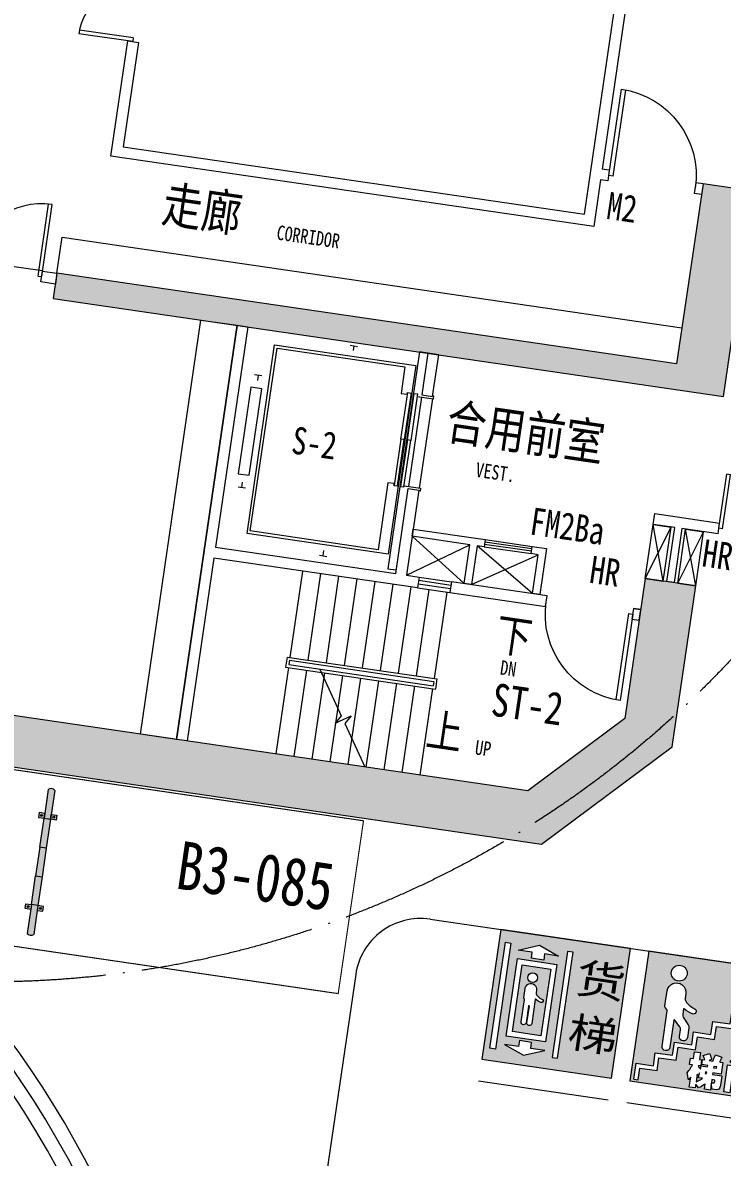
# Model space of a CAD drawing. Header units: inches. Extents: x -414268 to 632271, y -366004 to 318730.
# Drawn here: x 146562 to 156169, y 134501 to 150090 of the extents above; entities that cross this region are included whole.
import ezdxf
from ezdxf.enums import TextEntityAlignment as Align

# ---------------------------------------------------------------- set-up
doc = ezdxf.new("R2010")
doc.units = ezdxf.units.IN
doc.header["$LTSCALE"] = 1200
doc.header["$MEASUREMENT"] = 0
doc.linetypes.add('DOTE', pattern=[2.4200000000000004, 2, -0.2, 0.02, -0.2])
doc.layers.get('0').update_dxf_attribs({"linetype": 'CONTINUOUS', "lineweight": 0})
for name, color, linetype, lineweight in [('0--PAI--', 7, 'CONTINUOUS', 0), ('0--PAI--BLUE', 5, 'CONTINUOUS', 0), ('0--底牌颜色', 5, 'CONTINUOUS', 0), ('0--挡车架', 7, 'CONTINUOUS', 0), ('0--灯箱字(黄底黑字)', 7, 'CONTINUOUS', 0), ('0--路缘线', 1, 'CONTINUOUS', 0), ('0－－车位', 4, 'CONTINUOUS', 0), ('0－－车位号码', 7, 'CONTINUOUS', 0), ('7', 7, 'CONTINUOUS', 0), ('COL-HATCH', 7, 'CONTINUOUS', 0), ('COLUMN', 7, 'CONTINUOUS', 0), ('DOTE', 7, 'DOTE', 0), ('ELEV-DOOR', 7, 'CONTINUOUS', 0), ('ELEV-EVTR', 7, 'CONTINUOUS', 0), ('EN-TEXT', 7, 'CONTINUOUS', 0), ('GROUND', 7, 'CONTINUOUS', 0), ('PUB_TEXT', 7, 'CONTINUOUS', 0), ('STAIR', 7, 'CONTINUOUS', 0), ('TEXT-EN', 7, 'CONTINUOUS', 0), ('WALL', 7, 'CONTINUOUS', 0), ('WINDOW', 7, 'CONTINUOUS', 0), ('WINDOW_TEXT', 7, 'CONTINUOUS', 0), ('井道', 7, 'CONTINUOUS', 0), ('消火栓', 7, 'CONTINUOUS', 0)]:
    doc.layers.add(name, color=color, linetype=linetype, lineweight=lineweight)
doc.styles.add('-文鼎特粗黑简', font='', dxfattribs={"width": 0.5})
doc.styles.add('-黑体', font='simhei.ttf', dxfattribs={"width": 0.8})
doc.styles.add('SIMPLEX', font='SIMPLEX.SHX')
doc.styles.get('-文鼎特粗黑简').set_extended_font_data('SimHei')

# ---------------------------------------------------------------- blocks, each defined once
blk = doc.blocks.new('A$C47DC52A3')
at = {"layer": 'DOTE'}
blk.add_circle((13968.80007173077, 13968.80005914877), 13968.79999999996, dxfattribs=at)
blk = doc.blocks.new('_A0LCF')
for p, q in [((-0.5000000000007498, 0), (-0.5000000000007498, 0.5000000000012996)), ((-0.4666666666673632, 0), (-0.4666666666673632, 0.498887651571121)), ((0.4666666666674131, 6.315935428982458e-18), (0.4666666666674132, 0.4988876515711244)), ((0.5000000000007998, 0), (0.5000000000007999, 0.5000000000012996)), ((-0.4666666666673632, 0), (-0.5000000000007498, 0)), ((0.5000000000007998, 0), (0.4666666666674131, 0))]:
    blk.add_line(p, q)
for centre, start, end in [((-0.5000000000012996, 0), 0, 89.999999999937), ((0.5000000000012996, 0), 90.00000000005723, 180)]:
    blk.add_arc(centre, 0.5000000000012996, start, end)
blk = doc.blocks.new('_A1LBT')
for p, q in [((0.44999999999982, 0), (0.44999999999982, 0.9969278574199233)), ((0.4999999999998, 0), (0.4999999999998, 1.0000000000004)), ((0.44999999999982, 0), (0.4999999999998, 0))]:
    blk.add_line(p, q)
blk.add_arc((0.5000000000002001, 0), 1.0000000000004, 90.0000000000229, 180)
blk = doc.blocks.new('_A1OSQ')
for p, q in [((0.44999999999982, 0), (0.44999999999982, 0.9969278574199233)), ((0.4999999999998, 0), (0.4999999999998, 1.0000000000004)), ((0.44999999999982, 0), (0.4999999999998, 0))]:
    blk.add_line(p, q)
blk.add_arc((0.5000000000002001, 0), 1.0000000000004, 90.0000000000229, 180)
blk = doc.blocks.new('HR')
at = {"layer": '消火栓'}
for p, q in [((-249.9999999999964, 0), (-249.9999999999964, 749.9999999999986)), ((-249.9999999999964, -1.818989403545856e-12), (0, 749.9999999999986)), ((0, 0), (-249.9999999999964, 749.9999999999986)), ((-249.9999999999964, 749.9999999999986), (0, 749.9999999999986)), ((0, 0), (0, 749.9999999999986)), ((-249.9999999999964, 0), (0, 0))]:
    blk.add_line(p, q, dxfattribs=at)
blk = doc.blocks.new('_WBLK')
for p, q in [((-0.5, 0.5), (0.5, 0.5)), ((0.5, 0.1666666666666666), (-0.5, 0.1666666666666666)), ((0.5, -0.1666666666666667), (-0.5, -0.1666666666666667)), ((-0.4999999999999999, -0.5), (0.5, -0.5))]:
    blk.add_line(p, q)
at = {"layer": 'WINDOW_TEXT', "style": 'SIMPLEX', "flags": 9}
blk.add_attdef('A', text='', height=1, dxfattribs=at).set_placement((0, 1.5), align=Align.MIDDLE)
blk = doc.blocks.new('_A0XEK')
for p, q in [((-0.5000000000004998, 0), (-0.5000000000004998, 0.5000000000010497)), ((-0.4666666666671299, 0), (-0.4666666666671299, 0.4988876515708717)), ((0.4666666666671798, 6.315935428979301e-18), (0.4666666666671799, 0.498887651570875)), ((0.5000000000005499, 0), (0.50000000000055, 0.5000000000010497)), ((-0.4666666666671299, 0), (-0.5000000000004998, 0)), ((0.5000000000005499, 0), (0.4666666666671798, 0))]:
    blk.add_line(p, q)
for centre, start, end in [((-0.5000000000010497, 0), 0, 89.999999999937), ((0.5000000000010497, 0), 90.00000000005723, 180)]:
    blk.add_arc(centre, 0.5000000000010497, start, end)
blk = doc.blocks.new('A$C6F4820FC')
at = {"layer": '0--挡车架'}
h = blk.add_hatch(color=256, dxfattribs=at)
h.paths.add_polyline_path([(2017.784217856827, 79.3952663297232, 0.3952043560108401), (2017.78421785311, 169.3952663332057), (1617.474230922457, 169.3952663332057), (1617.474230922458, 79.39526633119387), (1684.499301437642, 79.39526633119385)])
h.paths.add_polyline_path([(818.9364171714836, 169.3952663332057), (818.9364171714836, 79.39526633119385), (1216.632018534735, 79.39526633119385), (1216.632018534736, 169.3952663332057)])
h.paths.add_polyline_path([(418.094204783764, 79.39526633119385), (418.0942047837638, 169.3952663332057), (351.0691342685791, 169.3952663332057), (17.78421785310638, 169.395266333202, 0.3952043560108128), (17.78421784939219, 79.39526632972411)])
h = blk.add_hatch(color=256, dxfattribs=at)
h.paths.add_polyline_path([(1617.474230922457, 169.3952663332057), (1684.499301437642, 169.3952663332057), (1684.499301437642, 248.7905199443812), (1617.474230922457, 248.7905199443812)])
h.paths.add_polyline_path([(1638.848788944474, 209.0928931387934, -1), (1663.124743415625, 209.0928931387934, -1)], flags=16)
h.paths.add_polyline_path([(1617.474230922457, 1.272001827601343e-05), (1684.499301437642, 1.272001827601343e-05), (1684.499301437642, 79.39526633119387), (1617.474230922457, 79.39526633119384)])
h.paths.add_polyline_path([(1638.848788944473, 39.69763952560606, -1), (1663.124743415624, 39.69763952560606, -1)], flags=16)
h.paths.add_polyline_path([(351.069134268579, 248.7905199443813), (351.0691342685791, 169.3952663332057), (418.0942047837639, 169.3952663332057), (418.0942047837638, 248.7905199443812)])
h.paths.add_polyline_path([(396.7196467617473, 209.0928931387934, 1), (372.4436922905957, 209.0928931387934, 1)], flags=16)
h.paths.add_polyline_path([(418.0942047837639, 79.39526633119387), (351.0691342685791, 79.39526633119387), (351.0691342685791, 1.272001827601343e-05), (418.0942047837639, 1.272001827601343e-05)])
h.paths.add_polyline_path([(372.4436922905957, 39.69763952560606, -1), (396.7196467617473, 39.69763952560606, -1)], flags=16)
h = blk.add_hatch(color=40, dxfattribs=at)
h.paths.add_polyline_path([(1216.632018534736, 169.3952663332056), (1216.632018534735, 79.39526633119385), (1617.474230922457, 79.39526633119385), (1617.474230922457, 169.3952663332056)])
h.paths.add_polyline_path([(818.9364171714836, 79.39526633119385), (818.9364171714836, 169.3952663332057), (418.0942047837639, 169.3952663332057), (418.0942047837639, 79.39526633119385)])
for p, q in [((17.78421785310638, 169.395266333202), (418.0942047837639, 169.3952663332057)), ((818.9364171714838, 169.3952663332057), (1216.632018534736, 169.3952663332057)), ((1617.474230922457, 169.3952663332057), (2017.78421785311, 169.3952663332057)), ((17.78421784939155, 79.39526632972411), (418.0942047837639, 79.39526633119385)), ((818.9364171714838, 79.39526633119385), (1216.632018534735, 79.39526633119385)), ((1617.474230922457, 79.39526633119385), (2017.784217856827, 79.3952663297232))]:
    blk.add_line(p, q, dxfattribs=at)
for points in [[(418.0942047837639, 169.3952663332057), (351.0691342685791, 169.3952663332057), (351.0691342685791, 248.7905199443812), (418.0942047837639, 248.7905199443812)], [(1617.474230922457, 169.3952663332057), (1684.499301437642, 169.3952663332057), (1684.499301437642, 248.7905199443812), (1617.474230922457, 248.7905199443812)], [(418.0942047837639, 79.39526633119385), (351.0691342685791, 79.39526633119385), (351.0691342685791, 1.272001827601343e-05), (418.0942047837639, 1.272001827601343e-05)], [(1617.474230922457, 79.39526633119385), (1684.499301437642, 79.39526633119385), (1684.499301437642, 1.272001827601343e-05), (1617.474230922457, 1.272001827601343e-05)]]:
    blk.add_lwpolyline(points, close=True, dxfattribs=at)
at = {"layer": '0--挡车架', "color": 0}
for points in [[(818.9364171714838, 169.3952663332057), (818.9364171714838, 79.39526633119385), (418.0942047837639, 79.39526633119385), (418.0942047837639, 169.3952663332057)], [(1617.474230922457, 169.3952663332057), (1617.474230922457, 79.39526633119385), (1216.632018534735, 79.39526633119385), (1216.632018534736, 169.3952663332057)]]:
    blk.add_lwpolyline(points, close=True, dxfattribs=at)
at = {"layer": '0--挡车架'}
for centre in [(384.5816695261715, 209.0928931387934), (1650.986766180049, 209.0928931387934), (384.5816695261715, 39.69763952560606), (1650.986766180049, 39.69763952560606)]:
    blk.add_circle(centre, 12.13797723557582, dxfattribs=at)
for centre, start, end in [((65.82469069586296, 124.3952663294804), 136.8717046789877, 223.1282953162828), ((1969.743745010358, 124.3952663294804), 316.871704683716, 43.12829532101674)]:
    blk.add_arc(centre, 65.82466886578737, start, end, dxfattribs=at)
blk = doc.blocks.new('A$C001A7B1A')
at = {"layer": '0－－车位', "const_width": 15}
blk.add_lwpolyline([(2407.499988817268, 5307.500045389108), (7.499988817267877, 5307.500045389108), (7.499988817267877, 7.500045389109687), (2407.499988817268, 7.500045389109687)], close=True, dxfattribs=at)
at = {"layer": '0--挡车架'}
blk.add_blockref('A$C6F4820FC', (189.7157709641579, 883.1047790596294), dxfattribs=at)
blk = doc.blocks.new('A$C345525A8')
at = {"layer": '0--PAI--BLUE'}
h = blk.add_hatch(color=256, dxfattribs=at)
h.paths.add_polyline_path([(2.405579289188609e-05, 700.0000090901085), (2.405579289188609e-05, 100.0000090901085), (600.0000240557929, 100.0000090901085), (600.0000240557929, 700.0000090901085)])
h.paths.add_polyline_path([(590.0000240557929, 544.0000090901049), (496.0000240557856, 544.0000090901049), (496.0000240557856, 484.0000090901049), (416.0000240557856, 484.0000090901049), (416.0000240557856, 424.0000090901049), (336.0000240557856, 424.0000090901049), (336.0000240557856, 364.0000090901049), (256.0000240557856, 364.0000090901049), (256.0000240557856, 304.0000090901049), (176.0000240557856, 304.0000090901049), (176.0000240557856, 244.0000090901049), (96.00002405578562, 244.0000090901049), (96.00002405578562, 184.0000090901049), (16.00002405578562, 184.0000090901049), (16.00002405578562, 110.0000090901085), (36.00002405578562, 110.0000090901085), (36.00002405578562, 164.0000090901049), (116.0000240557856, 164.0000090901049), (116.0000240557856, 224.0000090901049), (196.0000240557856, 224.0000090901049), (196.0000240557856, 284.0000090901049), (276.0000240557856, 284.0000090901049), (276.0000240557856, 344.0000090901049), (356.0000240557856, 344.0000090901049), (356.0000240557856, 404.0000090901049), (436.0000240557856, 404.0000090901049), (436.0000240557856, 464.0000090901049), (516.0000240557856, 464.0000090901049), (516.0000240557856, 524.0000090901049), (590.0000240557929, 524.0000090901049)], flags=16)
h.paths.add_polyline_path([(431.6730947455653, 236.7470913468824), (459.4488462519075, 236.7470913468824), (459.4488462519075, 112.1682407861699), (431.6730947455726, 112.1682407861699)], flags=16)
h.paths.add_polyline_path([(466.2837170414277, 134.8541948960592), (535.1656418067068, 134.8541948960592), (541.8066155525448, 112.1682407861699), (549.950291386871, 112.1682407861699), (559.5966693096634, 112.6045091344349), (567.3525510566396, 113.9133141792372), (573.2664108886966, 116.0946559205731), (577.2897745449445, 119.1485343584427), (579.4711162862804, 123.0264752319272), (579.9073846345418, 126.1773021916342), (579.9073846345418, 271.2122908599849), (490.0845791524407, 271.2122908599849), (490.0845791524407, 240.7704550031231), (552.1316331281996, 240.7704550031231), (552.1316331281996, 146.0032749073289), (549.3201259949274, 142.6585509039469), (545.975401991549, 142.6585509039469), (545.9754019915417, 221.2838021138596), (466.2837170414277, 221.2838021138596)], flags=16)
h.paths.add_polyline_path([(446.166898760217, 248.8171823156081), (439.8167705798842, 253.42223710287), (458.9641036427201, 276.2051397345967), (465.1688090402968, 271.5516106864161), (471.9552055688982, 266.3648647681257), (477.6751683572875, 261.90523276362), (482.280223144553, 258.1727146728881), (485.7218956697689, 255.2642590177747), (468.9498013919438, 230.4454374274719), (467.8833676517388, 231.3664483849243), (462.9874672989608, 235.5837090848363), (457.752247119759, 239.8979183065894), (452.177707114126, 244.30907605018)], flags=16)
h.paths.add_polyline_path([(300.3563219171774, 210.0862478416711), (301.3742813964636, 209.2621854060562), (305.833913400973, 205.2872960107343), (311.3599791456872, 199.9551273096913), (312.523361407737, 214.5943541070992), (342.4804546554078, 214.5943541070992), (342.4804546554078, 220.7505852437571), (314.3653833226417, 220.7505852437571), (314.3653833226417, 244.5999216156924), (325.1751435074766, 244.5999216156924), (322.3151621132856, 250.1259873604067), (318.8734895880625, 256.3306927579833), (315.189445758253, 262.7292951992349), (342.6258774381567, 276.2051397345967), (342.7228259599942, 276.0597169518405), (347.2309322254296, 267.7221440738467), (350.9149760552391, 260.7903247624927), (353.7749574494374, 255.1673104959373), (355.7624021470983, 250.9015755351065), (345.6312816151185, 244.5999216156924), (361.9186332837562, 244.5999216156924), (363.8576037204912, 249.8836160558167), (365.7480998963147, 256.0883214533933), (366.6691108537707, 259.2876226740154), (368.2687614640818, 265.9285964198607), (369.9168863353116, 273.8783752105046), (399.7285568002335, 267.7221440738467), (399.6800825393148, 267.479772769253), (398.1773804508412, 260.2086336314678), (396.5777298405301, 253.3252885810325), (394.8811307083815, 246.7327890961096), (394.2024910555192, 244.5999216156924), (408.8417178529198, 244.5999216156924), (408.8417178529198, 190.7934919960826), (370.25620616175, 190.7934919960826), (370.25620616175, 183.2799815537037), (412.1864418563055, 183.2799815537073), (412.1864418563055, 140.8165289890421), (411.7986477689556, 133.7392868949319), (410.2474714195632, 126.6135705399029), (407.4359642862837, 121.3783503606974), (403.412600630043, 118.0821006182341), (398.2258547117526, 116.6763470515943), (378.0605621696304, 116.6763470515943), (370.25620616175, 141.1558488154697), (370.25620616175, 110.8594357413676), (342.4804546554078, 110.8594357413676), (342.4804546554078, 136.6477425500452), (339.8143703048845, 133.351492807582), (337.6330285635486, 130.9762540225711), (333.0279737762903, 126.4196734962279), (327.7442793361624, 121.8630929698811), (321.878893765017, 117.3549867044567), (315.3348685410092, 112.8468804390286), (300.3563219171774, 128.1647468892952), (300.3563219171774, 110.8594357413676), (272.5805704108352, 110.8594357413676), (272.5805704108352, 156.6676123094112), (271.9504050188916, 155.5042300473688), (268.6056810155133, 149.396473171626), (265.0670599684527, 142.9978707303781), (253.2878145652503, 174.3122432837699), (255.7600018720914, 178.4325554618481), (259.5409942237384, 185.0735292076934), (262.8857182271167, 191.4236573880262), (265.7941738822337, 197.4829400028466), (268.2663611890821, 203.2998513130733), (269.8175375384744, 207.2747407083953), (272.0958278016478, 214.1096114979118), (259.1047258754697, 214.1096114979118), (259.1047258754697, 243.2426423099714), (272.5805704108352, 243.2426423099714), (272.5805704108352, 274.7509119070382), (300.3563219171774, 274.7509119070382), (300.3563219171774, 243.2426423099714), (310.3420196663938, 243.2426423099714), (310.3420196663938, 214.1096114979118), (300.3563219171701, 214.1096114979118)], flags=16)
h.paths.add_polyline_path([(495.3682735925686, 187.9819848628067), (516.8423711794894, 187.9819848628067), (516.8423711794894, 198.7917450476452), (495.3682735925686, 198.7917450476452)], flags=0)
h.paths.add_polyline_path([(495.3682735925686, 158.6550570070722), (516.8423711794894, 158.6550570070722), (516.8423711794894, 169.4648171919143), (495.3682735925686, 169.4648171919143)], flags=0)
h.paths.add_polyline_path([(383.7320506971009, 220.7505852437571), (370.25620616175, 220.7505852437571), (370.25620616175, 214.5943541070992), (383.7320506971082, 214.5943541070992)], flags=0)
h.paths.add_polyline_path([(384.4106903499633, 152.304928826743), (384.4106903499633, 159.4791194426907), (370.25620616175, 159.4791194426907), (370.25620616175, 145.3246352544666), (377.4303967776941, 145.3246352544666), (382.1808743477159, 146.6819145601876)], flags=0)
h.paths.add_polyline_path([(335.1608412567002, 183.2799815537073), (342.4804546554078, 183.2799815537073), (342.4804546554078, 190.7934919960826), (335.7910066486511, 190.7934919960826)], flags=0)
h.paths.add_polyline_path([(308.4999977514963, 159.4791194426907), (310.0026998399699, 181.7772794652301), (305.0098509653544, 168.7861775390556), (304.5251083561743, 169.4648171919143), (300.3563219171774, 175.1363057193848), (300.3563219171774, 139.847043770671), (305.4945935745418, 142.9493964694593), (311.9901445376308, 147.2151314302937), (317.4192617605077, 151.1415465646969), (321.8304195040982, 154.8255903945064), (326.338525769519, 159.4791194426907)], flags=0)
edge = h.paths.add_edge_path(flags=16)
edge.add_line((158.7598999313486, 404.2981192661282), (158.7598999313486, 278.7236530746231))
edge.add_arc((140.6158999313411, 278.7236530746231), 18.14400000000387, 180, 360, ccw=False)
edge.add_line((122.4718999313336, 278.7236530746231), (122.4718999313336, 441.2037816170305))
edge.add_arc((113.4718999313336, 441.2037816170305), 9, 0, 44.99999999997781)
edge.add_line((119.8358609620191, 447.5677426477087), (111.225653560643, 456.1779500490811))
edge.add_arc((117.5896145913284, 462.541911079752), 8.999999999997097, 179.9999999999645, 224.9999999999555, ccw=False)
edge.add_line((108.5896145913284, 462.5419110797593), (108.5896145913284, 531.6818303194341))
edge.add_arc((151.8187572613388, 531.6818303194304), 43.22914267000306, 359.9999999999989, 180, ccw=False)
edge.add_line((195.0478999313345, 531.6818303194268), (195.0478999313345, 509.8407526930168))
edge.add_arc((213.0478999313054, 509.8407526931078), 17.99999999996362, 180, 223.7430230013703)
edge.add_arc((278.242311893955, 572.2356126503437), 108.2409546726554, 223.7430230013552, 251.0649638547712)
edge.add_arc((240.5128038934417, 457.2642605388428), 12.85450880957776, 279.13678957222646, 78.30440369579571, ccw=False)
edge.add_arc((262.822028152812, 560.0014307051206), 117.1944986343046, 236.3285316040484, 260.0409935117252, ccw=False)
edge.add_arc((196.8478999313083, 460.9706016131749), 1.79999999998124, 56.3285316037433, 179.9999999997503)
edge.add_line((195.04789993132, 460.9706016131859), (195.0478999313273, 434.9401547012421))
edge.add_arc((213.0478999313345, 434.9401547012385), 18, 180, 220.7429166670661)
edge.add_line((199.4102777338267, 423.1921650520198), (226.0638219926914, 392.2514698624618))
edge.add_arc((213.335899931335, 379.5235478011055), 17.99999999999999, 359.9999999999888, 44.99999999999028, ccw=False)
edge.add_line((231.335899931335, 379.5235478011018), (231.335899931335, 333.977766748445))
edge.add_arc((213.1918999313348, 333.9777667484414), 18.14399999999659, 180.0000000000004, 360, ccw=False)
edge.add_line((195.0478999313345, 333.9777667484414), (195.0478999313127, 364.8998595557241))
edge.add_arc((177.04789993132, 364.8998595557059), 18, 0, 44.99999999997335)
edge.add_line((189.7758219926691, 377.6277816170696), (161.8326921374755, 405.5709114722631))
edge.add_arc((160.5598999313443, 404.2981192661282), 1.799999999996751, 45.0000000000998, 180.0000000000109)
edge = h.paths.add_edge_path(flags=16)
edge.add_arc((151.8187572613388, 620.1989729894267), 36.2879999999912, 0, 360)
at = {"layer": '0--PAI--'}
for p, q in [((590.0000240557929, 544.0000090901049), (590.0000240557929, 524.0000090901049)), ((16.00002405578562, 110.0000090901085), (36.00002405578562, 110.0000090901085))]:
    blk.add_line(p, q, dxfattribs=at)
for points in [[(2.405579289188609e-05, 700.0000090901085), (2.405579289188609e-05, 100.0000090901085), (600.0000240557929, 100.0000090901085), (600.0000240557929, 700.0000090901085)], [(300.3563219171774, 210.0862478416711), (301.3742813964636, 209.2621854060562), (305.833913400973, 205.2872960107343), (311.3599791456872, 199.9551273096913), (312.523361407737, 214.5943541070992), (342.4804546554078, 214.5943541070992), (342.4804546554078, 220.7505852437571), (314.3653833226417, 220.7505852437571), (314.3653833226417, 244.5999216156924), (325.1751435074766, 244.5999216156924), (322.3151621132856, 250.1259873604067), (318.8734895880625, 256.3306927579833), (315.189445758253, 262.7292951992349), (342.6258774381567, 276.2051397345967), (342.7228259599942, 276.0597169518405), (347.2309322254296, 267.7221440738467), (350.9149760552391, 260.7903247624927), (353.7749574494374, 255.1673104959373), (355.7624021470983, 250.9015755351065), (345.6312816151185, 244.5999216156924), (361.9186332837562, 244.5999216156924), (363.8576037204912, 249.8836160558167), (365.7480998963147, 256.0883214533933), (366.6691108537707, 259.2876226740154), (368.2687614640818, 265.9285964198607), (369.9168863353116, 273.8783752105046), (399.7285568002335, 267.7221440738467), (399.6800825393148, 267.479772769253), (398.1773804508412, 260.2086336314678), (396.5777298405301, 253.3252885810325), (394.8811307083815, 246.7327890961096), (394.2024910555192, 244.5999216156924), (408.8417178529198, 244.5999216156924), (408.8417178529198, 190.7934919960826), (370.25620616175, 190.7934919960826), (370.25620616175, 183.2799815537037), (412.1864418563055, 183.2799815537073), (412.1864418563055, 140.8165289890421), (411.7986477689556, 133.7392868949319), (410.2474714195632, 126.6135705399029), (407.4359642862837, 121.3783503606974), (403.412600630043, 118.0821006182341), (398.2258547117526, 116.6763470515943), (378.0605621696304, 116.6763470515943), (370.25620616175, 141.1558488154697), (370.25620616175, 110.8594357413676), (342.4804546554078, 110.8594357413676), (342.4804546554078, 136.6477425500452), (339.8143703048845, 133.351492807582), (337.6330285635486, 130.9762540225711), (333.0279737762903, 126.4196734962279), (327.7442793361624, 121.8630929698811), (321.878893765017, 117.3549867044567), (315.3348685410092, 112.8468804390286), (300.3563219171774, 128.1647468892952), (300.3563219171774, 110.8594357413676), (272.5805704108352, 110.8594357413676), (272.5805704108352, 156.6676123094112), (271.9504050188916, 155.5042300473688), (268.6056810155133, 149.396473171626), (265.0670599684527, 142.9978707303781), (253.2878145652503, 174.3122432837699), (255.7600018720914, 178.4325554618481), (259.5409942237384, 185.0735292076934), (262.8857182271167, 191.4236573880262), (265.7941738822337, 197.4829400028466), (268.2663611890821, 203.2998513130733), (269.8175375384744, 207.2747407083953), (272.0958278016478, 214.1096114979118), (259.1047258754697, 214.1096114979118), (259.1047258754697, 243.2426423099714), (272.5805704108352, 243.2426423099714), (272.5805704108352, 274.7509119070382), (300.3563219171774, 274.7509119070382), (300.3563219171774, 243.2426423099714), (310.3420196663938, 243.2426423099714), (310.3420196663938, 214.1096114979118), (300.3563219171701, 214.1096114979118)], [(446.166898760217, 248.8171823156081), (439.8167705798842, 253.42223710287), (458.9641036427201, 276.2051397345967), (465.1688090402968, 271.5516106864161), (471.9552055688982, 266.3648647681257), (477.6751683572875, 261.90523276362), (482.280223144553, 258.1727146728881), (485.7218956697689, 255.2642590177747), (468.9498013919438, 230.4454374274719), (467.8833676517388, 231.3664483849243), (462.9874672989608, 235.5837090848363), (457.752247119759, 239.8979183065894), (452.177707114126, 244.30907605018)], [(466.2837170414277, 134.8541948960592), (535.1656418067068, 134.8541948960592), (541.8066155525448, 112.1682407861699), (549.950291386871, 112.1682407861699), (559.5966693096634, 112.6045091344349), (567.3525510566396, 113.9133141792372), (573.2664108886966, 116.0946559205731), (577.2897745449445, 119.1485343584427), (579.4711162862804, 123.0264752319272), (579.9073846345418, 126.1773021916342), (579.9073846345418, 271.2122908599849), (490.0845791524407, 271.2122908599849), (490.0845791524407, 240.7704550031231), (552.1316331281996, 240.7704550031231), (552.1316331281996, 146.0032749073289), (549.3201259949274, 142.6585509039469), (545.975401991549, 142.6585509039469), (545.9754019915417, 221.2838021138596), (466.2837170414277, 221.2838021138596)], [(383.7320506971009, 220.7505852437571), (370.25620616175, 220.7505852437571), (370.25620616175, 214.5943541070992), (383.7320506971082, 214.5943541070992)], [(431.6730947455653, 236.7470913468824), (459.4488462519075, 236.7470913468824), (459.4488462519075, 112.1682407861699), (431.6730947455726, 112.1682407861699)], [(308.4999977514963, 159.4791194426907), (310.0026998399699, 181.7772794652301), (305.0098509653544, 168.7861775390556), (304.5251083561743, 169.4648171919143), (300.3563219171774, 175.1363057193848), (300.3563219171774, 139.847043770671), (305.4945935745418, 142.9493964694593), (311.9901445376308, 147.2151314302937), (317.4192617605077, 151.1415465646969), (321.8304195040982, 154.8255903945064), (326.338525769519, 159.4791194426907)], [(335.1608412567002, 183.2799815537073), (342.4804546554078, 183.2799815537073), (342.4804546554078, 190.7934919960826), (335.7910066486511, 190.7934919960826)], [(384.4106903499633, 152.304928826743), (384.4106903499633, 159.4791194426907), (370.25620616175, 159.4791194426907), (370.25620616175, 145.3246352544666), (377.4303967776941, 145.3246352544666), (382.1808743477159, 146.6819145601876)], [(495.3682735925686, 187.9819848628067), (516.8423711794894, 187.9819848628067), (516.8423711794894, 198.7917450476452), (495.3682735925686, 198.7917450476452)], [(495.3682735925686, 158.6550570070722), (516.8423711794894, 158.6550570070722), (516.8423711794894, 169.4648171919143), (495.3682735925686, 169.4648171919143)]]:
    blk.add_lwpolyline(points, close=True, dxfattribs=at)
blk.add_lwpolyline([(158.7598999313486, 404.2981192661282), (158.7598999313486, 278.7236530746231, -0.9999999999999999), (122.4718999313336, 278.7236530746231), (122.4718999313336, 441.2037816170305, 0.1989123673795435), (119.8358609620191, 447.5677426477087), (111.225653560643, 456.1779500490811, -0.1989123673795669), (108.5896145913284, 462.5419110797593), (108.5896145913284, 531.6818303194341, -1.00000000000001), (195.0478999313345, 531.6818303194268), (195.0478999313418, 509.8407526930168, 0.1932169226587883), (200.0438329910248, 497.3951011227182, 0.1197824476978169), (243.1185675033412, 469.8518890980595, -0.8329292141941118), (242.5539977271983, 444.5728490937508, -0.1038359205590681), (197.8458740575152, 462.4686161803111, 0.5989112694497052), (195.04789993132, 460.9706016131859), (195.0478999313345, 434.9401547012421, 0.1796712742229802), (199.4102777338267, 423.1921650520198), (226.0638219926914, 392.2514698624618, -0.1989123673796645), (231.335899931335, 379.5235478011018), (231.335899931335, 333.977766748445, -0.9999999999999999), (195.0478999313345, 333.9777667484414), (195.04789993132, 364.8998595557241, 0.198912367379534), (189.7758219926691, 377.6277816170696), (161.8326921374755, 405.5709114722631, 0.6681786379189388)], format="xyb", close=True, dxfattribs=at)
for points in [[(16.00002405578562, 110.0000090901085), (16.00002405578562, 184.0000090901049), (96.00002405578562, 184.0000090901049), (96.00002405578562, 244.0000090901049), (176.0000240557856, 244.0000090901049), (176.0000240557856, 304.0000090901049), (256.0000240557856, 304.0000090901049), (256.0000240557856, 364.0000090901049), (336.0000240557856, 364.0000090901049), (336.0000240557856, 424.0000090901049), (416.0000240557856, 424.0000090901049), (416.0000240557856, 484.0000090901049), (496.0000240557856, 484.0000090901049), (496.0000240557856, 544.0000090901049), (590.0000240557929, 544.0000090901049)], [(36.00002405578562, 110.0000090901085), (36.00002405578562, 164.0000090901049), (116.0000240557856, 164.0000090901049), (116.0000240557856, 224.0000090901049), (196.0000240557856, 224.0000090901049), (196.0000240557856, 284.0000090901049), (276.0000240557856, 284.0000090901049), (276.0000240557856, 344.0000090901049), (356.0000240557856, 344.0000090901049), (356.0000240557856, 404.0000090901049), (436.0000240557856, 404.0000090901049), (436.0000240557856, 464.0000090901049), (516.0000240557856, 464.0000090901049), (516.0000240557856, 524.0000090901049), (590.0000240557929, 524.0000090901049)]]:
    blk.add_lwpolyline(points, dxfattribs=at)
blk.add_circle((151.8187572613388, 620.1989729894267), 36.2879999999912, dxfattribs=at)
at = {"layer": '7'}
blk.add_lwpolyline([(2.405579289188609e-05, 9.09010850591585e-06), (600.0000240557929, 9.09010850591585e-06)], dxfattribs=at)
blk = doc.blocks.new('A$C02CB3142')
at = {"layer": '0--底牌颜色'}
h = blk.add_hatch(color=256, dxfattribs=at)
h.paths.add_polyline_path([(2083.408075451676, 67106.32013812407), (2083.408075463609, 65306.32013812612), (3883.408075461455, 65306.32013813799), (3883.408075449639, 67106.32013813594)])
h.paths.add_polyline_path([(2363.196242969541, 66860.98342176815), (2643.140101779543, 66968.499108637), (2923.083960590942, 66860.98342177185), (2728.495353014616, 66860.98342177055), (2728.49535301514, 66777.05594722895), (2557.784850546392, 66777.05594722783), (2557.784850545868, 66860.98342176943)], flags=16)
h.paths.add_polyline_path([(2841.421452817682, 65741.75963706446), (2444.858750757528, 65741.75963706184), (2444.858750751475, 66668.689218235), (2841.42145281157, 66668.68921823762)], flags=0)
edge = h.paths.add_edge_path(flags=0)
edge.add_arc((2816.087678563908, 66405.8406820178), 214.8565808293658, 236.3285316043967, 258.70372374414217, ccw=False)
edge.add_arc((2695.135110159019, 66224.28416201529), 3.300000000009924, 56.32853160439506, 180.0000000002527)
edge.add_line((2691.835110159009, 66224.28416201528), (2691.835110161221, 65890.16475636164))
edge.add_arc((2658.571110161283, 65890.16475636142), 33.26399999993737, 180, 0, ccw=False)
edge.add_line((2625.307110161346, 65890.1647563612), (2625.307110159774, 66120.38461104536))
edge.add_arc((2619.110012641439, 66120.38461104533), 6.197097518335795, 0, 180.0000000001345)
edge.add_line((2612.912915123103, 66120.38461104529), (2612.912915124616, 65890.1647563611))
edge.add_arc((2579.64891512465, 65890.1647563609), 33.26399999996647, 180.000000000025, 0, ccw=False)
edge.add_line((2546.384915124683, 65890.16475636068), (2546.384915122704, 66201.0605074017))
edge.add_arc((2531.384915122687, 66201.06050740159), 15.00000000001683, 0, 45.00000000003711)
edge.add_line((2541.991516840411, 66211.66710911947), (2538.160991813056, 66215.49763414677))
edge.add_arc((2549.82825370251, 66227.16489603641), 16.4999999999568, 180.0000000004548, 225.0000000004589, ccw=False)
edge.add_line((2533.328253702552, 66227.16489603628), (2533.328253701678, 66353.92141464222))
edge.add_arc((2612.581681929936, 66353.92141464274), 79.25342822825769, 359.99999999998954, 180, ccw=False)
edge.add_line((2691.835110158194, 66353.92141464325), (2691.835110158485, 66313.87943899487))
edge.add_arc((2724.83511015838, 66313.87943899525), 32.99999999989495, 180, 223.7430230013666)
edge.add_arc((2844.35819875574, 66428.27001558412), 198.4417502329711, 223.7430230017061, 251.2405663442963)
edge.add_arc((2779.003841837973, 66217.50762697427), 22.91398831790696, 257.3890926336024, 86.15536940955388, ccw=False)
edge = h.paths.add_edge_path(flags=0)
edge.add_arc((2612.581681928888, 66516.20284287089), 66.52799999990815, 0, 360)
h.paths.add_polyline_path([(2363.196242978214, 65549.46543352763), (2643.140101789613, 65441.94974666249), (2923.083960599673, 65549.46543353131), (2728.495353023289, 65549.46543353003), (2728.495353022707, 65633.39290807166), (2557.784850554017, 65633.39290807054), (2557.784850554541, 65549.46543352891)], flags=16)
h.paths.add_polyline_path([(2916.421452818147, 65666.75963706504), (2369.858750758111, 65666.75963706143), (2369.858750751067, 66743.68921823442), (2916.421452810988, 66743.68921823803)], flags=16)
h.paths.add_polyline_path([(2250.068312854739, 65470.19339207733), (2173.655825067777, 65470.19339207685), (2173.655825058115, 66942.44688417451), (2250.068312845018, 66942.446884175)], flags=16)
h.paths.add_polyline_path([(3036.211890724138, 65470.19339208254), (3112.624378511042, 65470.19339208303), (3112.624378501321, 66942.4468841807), (3036.211890714418, 66942.4468841802)], flags=16)
at = {"layer": '0--PAI--'}
for points in [[(2083.408075451676, 67106.32013812407), (2083.408075463609, 65306.32013812612), (3883.408075461455, 65306.32013813799), (3883.408075449639, 67106.32013813594)], [(2250.068312854739, 65470.19339207733), (2173.655825067777, 65470.19339207685), (2173.655825058115, 66942.44688417451), (2250.068312845018, 66942.446884175)], [(2363.196242969541, 66860.98342176815), (2643.140101779543, 66968.499108637), (2923.083960590942, 66860.98342177185), (2728.495353014616, 66860.98342177055), (2728.49535301514, 66777.05594722895), (2557.784850546392, 66777.05594722783), (2557.784850545868, 66860.98342176943)], [(3036.211890724138, 65470.19339208254), (3112.624378511042, 65470.19339208303), (3112.624378501321, 66942.4468841807), (3036.211890714418, 66942.4468841802)], [(2916.421452818147, 65666.75963706504), (2369.858750758111, 65666.75963706143), (2369.858750751067, 66743.68921823442), (2916.421452810988, 66743.68921823803)], [(2841.421452817682, 65741.75963706446), (2444.858750757528, 65741.75963706184), (2444.858750751475, 66668.689218235), (2841.42145281157, 66668.68921823762)], [(2363.196242978214, 65549.46543352763), (2643.140101789613, 65441.94974666249), (2923.083960599673, 65549.46543353131), (2728.495353023289, 65549.46543353003), (2728.495353022707, 65633.39290807166), (2557.784850554017, 65633.39290807054), (2557.784850554541, 65549.46543352891)]]:
    blk.add_lwpolyline(points, close=True, dxfattribs=at)
blk.add_lwpolyline([(2774.001053251792, 66195.14643364941, -0.09794157306994242), (2696.964729390398, 66227.0305220551, 0.5989112694484939), (2691.835110159009, 66224.28416201528), (2691.835110161221, 65890.16475636164, -0.9999999999999999), (2625.307110161346, 65890.1647563612), (2625.307110159774, 66120.38461104536, 0.9999999999999999), (2612.912915123103, 66120.38461104529), (2612.912915124616, 65890.1647563611, -0.9999999999999999), (2546.384915124683, 65890.16475636068), (2546.384915122704, 66201.0605074017, 0.1989123673797559), (2541.991516840411, 66211.66710911947), (2538.160991813056, 66215.49763414677, -0.1989123673796662), (2533.328253702552, 66227.16489603628), (2533.328253701678, 66353.92141464222, -1.000000000000009), (2691.835110158194, 66353.92141464325), (2691.835110158485, 66313.87943899487, 0.1932169226587637), (2700.994320768048, 66291.06241111609, 0.120559723050095), (2780.540250382095, 66240.37004831189, -1.07958307243308), (2774.001053174143, 66195.14643366492)], format="xyb", dxfattribs=at)
blk.add_circle((2612.581681928888, 66516.20284287089), 66.52799999990815, dxfattribs=at)
at = {"layer": '7'}
blk.add_lwpolyline([(2083.408075465588, 65006.32013812645), (3883.408075463492, 65006.32013813834)], dxfattribs=at)
at = {"layer": '0--灯箱字(黄底黑字)', "color": 7, "true_color": 0xf7f7f7, "style": '-文鼎特粗黑简', "width": 1.2}
for s, p in [('货', (3205.456614686642, 66399.9591815102)), ('梯', (3205.456614686758, 65651.19003504983))]:
    blk.add_text(s, height=416.000000006783, rotation=359.9999999979815, dxfattribs=at).set_placement(p)

msp = doc.modelspace()

# ---------------------------------------------------------------- hatches: boundary and pattern name
at = {"layer": 'COL-HATCH'}
for points in [[(156184.1056494561, 144955.3209708931), (156596.5347613295, 147775.3213658717), (155903.9030853698, 147876.6197442265), (155542.1231626738, 145402.9351872277), (147032.6482865982, 146647.4581213016), (146981.9990974208, 146301.1422833217)], [(156184.1056494561, 144955.3209708931), (156596.5347613295, 147775.3213658717), (155903.9030853698, 147876.6197442265), (155542.1231626738, 145402.9351872277), (147032.6482865982, 146647.4581213016), (146981.9990974208, 146301.1422833217)], [(155479.8013623423, 140139.6124996234), (155803.5131707802, 142353.0048169304), (155110.8814948204, 142454.3031952852), (154829.1288485434, 140527.80831189), (153498.7167075567, 139536.8935653983), (146149.9052752201, 140611.6678022246), (146048.6068968654, 139919.036126265), (153684.3157631136, 138802.3027272777)], [(155479.8013623423, 140139.6124996234), (155803.5131707802, 142353.0048169304), (155110.8814948204, 142454.3031952852), (154829.1288485434, 140527.80831189), (153498.7167075567, 139536.8935653983), (146149.9052752201, 140611.6678022246), (146048.6068968654, 139919.036126265), (153684.3157631136, 138802.3027272777)]]:
    msp.add_hatch(color=256, dxfattribs=at).paths.add_polyline_path(points)

# ---------------------------------------------------------------- linework, layer by layer
at = {"layer": '0--路缘线'}
for p, q in [((152155.8957706289, 137772.6450347415), (165361.7981339575, 135841.2628289562)), ((151135.1285579393, 137012.3593663918), (150652.5925149095, 133713.0000516212))]:
    msp.add_line(p, q, dxfattribs=at)
msp.add_lwpolyline([(148422.0887368749, 126433.614962823, 0.4197702688980953), (137594.6658123352, 140852.2457166188), (137378.0655587821, 140883.9238150911)], format="xyb", dxfattribs=at)
msp.add_arc((152025.654998459, 136882.1185942218), 900, 81.67939968390236, 171.6793996841437, dxfattribs=at)
at = {"layer": 'COLUMN'}
for points in [[(156184.1056494561, 144955.3209708931), (156596.5347613295, 147775.3213658717), (155903.9030853698, 147876.6197442265), (155542.1231626738, 145402.9351872277), (147032.6482865982, 146647.4581213016), (146981.9990974208, 146301.1422833217)], [(155479.8013623423, 140139.6124996234), (155803.5131707802, 142353.0048169304), (155110.8814948204, 142454.3031952852), (154829.1288485434, 140527.80831189), (153498.7167075567, 139536.8935653983), (146149.9052752201, 140611.6678022246), (146048.6068968654, 139919.036126265), (153684.3157631136, 138802.3027272777)]]:
    msp.add_lwpolyline(points, close=True, dxfattribs=at)
at = {"layer": 'ELEV-DOOR'}
for points in [[(151756.5698281751, 144370.0103694275), (151849.9090482306, 145008.2209851332), (151894.4353702565, 145001.7089465247), (151801.0961502011, 144363.498330819)], [(151845.6224722271, 144356.9862922104), (151938.9616922826, 144995.1969079161), (151983.4880143086, 144988.6848693076), (151890.148794253, 144350.4742536019)], [(151756.5698281751, 144370.0103694275), (151663.2306081194, 143731.7997537218), (151707.7569301455, 143725.2877151133), (151801.0961502011, 144363.498330819)], [(151845.6224722271, 144356.9862922104), (151752.2832521714, 143718.7756765048), (151796.8095741975, 143712.2636378962), (151890.148794253, 144350.4742536019)]]:
    msp.add_lwpolyline(points, close=True, dxfattribs=at)
at = {"layer": 'ELEV-DOOR', "color": 5}
for points in [[(151983.4880143086, 144988.6848693076), (151978.4230953908, 144954.0532855096), (152204.1129023979, 144921.0458267771), (152209.9013811609, 144960.6247796891), (152193.1701015824, 144963.0717533808)], [(151796.8095741975, 143712.2636378962), (151798.9802537336, 143727.1057452382), (152024.6700607409, 143694.0982865058), (152018.8815819776, 143654.5193335938), (152002.1503023991, 143656.9663072855)]]:
    msp.add_lwpolyline(points, dxfattribs=at)
at = {"layer": 'ELEV-EVTR'}
for p, q in [((152038.9605494203, 144945.1995958276), (151859.517707763, 143718.2520555562)), ((152187.3816228404, 144923.4928004658), (152007.9387811833, 143696.5452601944))]:
    msp.add_line(p, q, dxfattribs=at)
at = {"layer": 'ELEV-EVTR', "color": 2}
msp.add_lwpolyline([(149642.6991895686, 143072.2523207302), (150021.8445485328, 145664.6737364679), (151960.0442165795, 145381.2092486086), (151580.8988576151, 142788.7878328709), (149642.6991895686, 143072.2523207302)], close=True, dxfattribs=at)
at = {"layer": 'ELEV-EVTR'}
msp.add_lwpolyline([(151658.2832390055, 143732.5233135672), (151661.9010382326, 143757.2601591372), (151577.7957632945, 143769.5606765089), (151443.2136320722, 142849.3500212992), (149688.0666212437, 143106.042794879), (150055.6350226817, 145619.3063047928), (151810.7820335102, 145362.6135312131), (151757.2386049517, 144996.5082167802), (151841.3438798896, 144984.2076994086), (151844.9616791166, 145008.9445449786)], dxfattribs=at)
at = {"layer": 'ELEV-EVTR', "color": 5}
for points in [[(151061.1118852744, 145657.2006507447), (151160.0592675543, 145642.7294538369)], [(151110.5855764142, 145649.9650522908), (151101.1792984242, 145585.6492538088)], [(149747.1845349486, 145255.1091787544), (149846.1319172284, 145240.6379818465)], [(149796.6582260883, 145247.8735803005), (149785.8048284078, 145173.6630435904)], [(149570.9075543264, 143704.2944167331), (149581.7609520071, 143778.5049534431)], [(149521.4338631863, 143711.5300151871), (149620.3812454662, 143697.0588182792)], [(150688.6054746027, 142764.6593850044), (150699.4588722836, 142838.8699217144)], [(150639.1317834626, 142771.8949834583), (150738.0791657429, 142757.4237865505)]]:
    msp.add_lwpolyline(points, dxfattribs=at)
at = {"layer": 'ELEV-EVTR', "color": 2}
msp.add_lwpolyline([(152127.2348505367, 145548.7786277353), (152012.3075828162, 145565.5869058619), (151577.0578523566, 142587.2219541481), (151691.6518236318, 142570.4624211057)], dxfattribs=at)
at = {"layer": 'ELEV-EVTR'}
msp.add_lwpolyline([(149696.3995349444, 145080.6216898774), (149522.7451720503, 143893.2531025179), (149671.1662454706, 143871.5463071562), (149844.8206083645, 145058.9148945156)], close=True, dxfattribs=at)
at = {"layer": 'GROUND'}
msp.add_line((146835.0751041918, 146678.5993458346), (145845.6012813924, 146823.3113149129), dxfattribs=at)
at = {"layer": 'STAIR'}
for p, q in [((150406.1058002812, 142556.2132736574), (150232.4514373873, 141368.844686298)), ((150653.4742559813, 142520.0352813878), (150479.8198930871, 141332.6666940284)), ((150900.8427116813, 142483.8572891182), (150727.188348787, 141296.4887017588)), ((151148.2111673809, 142447.6792968486), (150974.5568044869, 141260.3107094893)), ((151395.5796230807, 142411.501304579), (151221.9252601869, 141224.1327172196)), ((151642.9480787806, 142375.3233123095), (151469.2937158867, 141187.9547249501)), ((151890.3165344806, 142339.1453200399), (151716.6621715865, 141151.7767326805)), ((152137.6849901804, 142302.9673277703), (151964.0306272864, 141115.5987404109)), ((152385.0534458802, 142266.7893355007), (152211.3990829863, 141079.4207481413)), ((150192.8724844752, 141374.6331650612), (150172.6128088045, 141236.1068298692)), ((150172.6128088045, 141236.1068298692), (152230.7183602275, 140935.1059341862)), ((150192.8724844752, 141374.6331650612), (152250.9780358982, 141073.6322693782)), ((150226.6629586241, 141329.265733386), (150217.9802404794, 141269.8973040181)), ((150217.9802404794, 141269.8973040181), (152196.9278860785, 140980.4733658613)), ((150226.6629586241, 141329.265733386), (152205.6106042232, 141039.8417952293)), ((150212.1917617162, 141230.3183511061), (150038.5373988224, 140042.9497637466)), ((150459.5602174162, 141194.1403588365), (150285.9058545222, 140006.771771477)), ((150706.9286731162, 141157.9623665669), (150533.274310222, 139970.5937792074)), ((150642.0523825802, 141207.8761435784), (150936.7937419565, 140568.7714906834)), ((150954.2971288158, 141121.7843742973), (150780.642765922, 139934.4157869379)), ((151201.6655845158, 141085.6063820277), (151028.0112216218, 139898.2377946683)), ((151449.0340402157, 141049.4283897581), (151275.3796773216, 139862.0598023987)), ((151696.4024959159, 141013.2503974885), (151522.7481330216, 139825.8818101291)), ((151943.7709516154, 140977.072405219), (151770.1165887213, 139789.7038178596)), ((152191.1394073152, 140940.8944129494), (152017.4850444214, 139753.52582559)), ((152205.6106042232, 141039.8417952293), (152196.9278860785, 140980.4733658613)), ((152250.9780358982, 141073.6322693782), (152230.7183602275, 140935.1059341862)), ((150936.7937419565, 140568.7714906834), (150852.951021771, 140464.0318216374)), ((150852.951021771, 140464.0318216374), (151070.8911093048, 140564.5411159625)), ((151070.8911093048, 140564.5411159625), (150987.0483891192, 140459.8014469165)), ((150987.0483891192, 140459.8014469165), (151261.7979558107, 139864.0461486951))]:
    msp.add_line(p, q, dxfattribs=at)
at = {"layer": 'WALL'}
for p, q in [((154276.1558801249, 147457.765311479), (154840.5325595309, 151316.713220397)), ((154967.246837589, 151146.5853516153), (154518.639733446, 148079.2165009369)), ((147773.3955454312, 148257.2076355215), (148004.9346959566, 149840.3657520007)), ((148153.3557693764, 149818.658956639), (147943.5234142127, 148383.9219135798)), ((148004.9346959566, 149840.3657520007), (148153.3557693764, 149818.658956639)), ((154402.8701581832, 147287.6374426973), (147773.3955454312, 148257.2076355215)), ((147943.5234142127, 148383.9219135798), (154276.1558801249, 147457.765311479)), ((154617.5871157261, 148064.7453040291), (154518.639733446, 148079.2165009369)), ((154617.5871157261, 148064.7453040291), (154595.8803203645, 147916.3242306092)), ((154496.9329380843, 147930.795427517), (154402.8701581832, 147287.6374426973)), ((154595.8803203645, 147916.3242306092), (154496.9329380843, 147930.795427517)), ((155804.9557030856, 147891.090941135), (155783.2489077238, 147742.6698677151)), ((155903.90308537, 147876.6197442265), (155804.9557030856, 147891.090941135)), ((155882.1962900083, 147728.1986708066), (155783.2489077239, 147742.669867715)), ((155219.4154716292, 143196.4085623848), (155241.1222669911, 143344.8296358049)), ((155241.1222669911, 143344.8296358049), (156131.6487075103, 143214.5888636344)), ((155516.257618469, 143152.9949716613), (155219.4154716292, 143196.4085623848)), ((155407.7236416604, 142410.8896045617), (155516.257618469, 143152.9949716613)), ((155615.205000749, 143138.5237747536), (155506.6710239401, 142396.4184076539)), ((156109.9419121487, 143066.1677902144), (155615.205000749, 143138.5237747536)), ((156109.9419121486, 143066.1677902143), (156131.6487075103, 143214.5888636343)), ((155506.6710239401, 142396.4184076539), (155407.7236416604, 142410.8896045617)), ((154949.6798404164, 142043.4392320072), (154927.9730450545, 141895.0181585873)), ((154949.6798404164, 142043.4392320072), (155048.6272226963, 142028.9680350993))]:
    msp.add_line(p, q, dxfattribs=at)
for points in [[(147032.648286598, 146647.4581213016), (147105.0042711373, 147142.1950327014), (155614.4791472132, 145897.6720986275), (155542.1231626738, 145402.9351872277)], [(147010.9414912363, 146499.0370478817), (146813.0467266764, 146527.9794416973), (146834.7535220382, 146676.4005151173), (147032.648286598, 146647.4581213016)], [(148178.2984865387, 140315.1468492319), (149010.3923087394, 146004.621330329), (149505.1292201391, 145932.2653457899), (148673.0353979386, 140242.7908646927)], [(149505.1292201391, 145932.2653457899), (149653.5502935589, 145910.5585504281), (149210.7316681792, 142882.7686526616), (151684.4162251779, 142520.9887299657), (151855.1763486909, 143688.5678408721), (152003.5974220898, 143666.8610455134), (151832.837298577, 142499.281934607), (152005.9952175883, 142473.957340019), (151984.288422226, 142325.5362665953), (149189.0248728174, 142734.3475792417), (148821.4564713583, 140221.084069331), (148673.0353979385, 140242.7908646927)], [(152275.6559239776, 145527.0718323704), (152127.2348505578, 145548.7786277322), (152043.3019084927, 144974.8838105115), (152191.7229819125, 144953.1770151497)], [(152624.4163568376, 142383.5123593413), (152702.56082014, 142917.8282236531), (151910.9817619002, 143033.5977989157), (151925.452958808, 143132.5451811957), (152914.9267816074, 142987.8332121173), (152900.4555846997, 142888.8858298374), (152801.5082024197, 142903.3570267452), (152723.3637391176, 142369.0411624335)], [(153558.0847664271, 142893.7704322164), (153755.9795309872, 142864.8280384007), (153663.363870777, 142231.5647918091), (153564.416488497, 142246.0359887169), (153642.5609517993, 142780.3518530286), (153543.6135695193, 142794.8230499364)], [(152451.2584378482, 142408.8369539337), (152429.5516424858, 142260.4158805101), (153740.6044576951, 142068.6725214813), (153762.3112530569, 142217.0935949012)], [(155048.6272226963, 142028.9680350993), (154949.6798404164, 142043.4392320072), (154927.9730450545, 141895.0181585873), (155026.9204273344, 141880.5469616794)]]:
    msp.add_lwpolyline(points, close=True, dxfattribs=at)
msp.add_lwpolyline([(148619.9835014445, 126404.6725690188, 0.4142135623730923), (137638.0794030695, 141149.0878634307), (137551.4393016404, 141161.7591028209)], format="xyb", dxfattribs=at)
msp.add_arc((135756.8238050509, 128285.9281670372), 13199.99999999994, 351.6793996841437, 71.6928482388037, dxfattribs=at)
at = {"layer": '井道'}
for p, q in [((152624.4163568376, 142383.5123593413), (151910.9817619002, 143033.5977989157)), ((151832.837298577, 142499.281934607), (152702.56082014, 142917.8282236531)), ((153564.4164884971, 142246.0359887174), (152801.5082024197, 142903.3570267452)), ((152723.3637391179, 142369.0411624364), (153642.5609517993, 142780.3518530286))]:
    msp.add_line(p, q, dxfattribs=at)

# ---------------------------------------------------------------- block references
for name, p, rotation in [('HR', (155358.2499505199, 142418.1252030156), 351.6793996836047), ('HR', (155803.5131707799, 142353.0048169304), 351.6793996836047), ('A$C001A7B1A', (145991.3834514691, 139900.1571992999), 261.6793996637859)]:
    msp.add_blockref(name, p, dxfattribs=dict(rotation=rotation))
at = {"color": 7, "true_color": 0xffffff, "rotation": 351.6793996836047}
msp.add_blockref('A$C02CB3142', (141353.3806162642, 71532.32074520756), dxfattribs=at)
at = {"layer": '7', "xscale": 2.99999999999317, "yscale": 3, "zscale": 3, "rotation": 351.6793996836047}
msp.add_blockref('A$C345525A8', (154857.6505748898, 135255.1693556309), dxfattribs=at)
at = {"layer": 'COL-HATCH', "rotation": 351.6793996836047}
msp.add_blockref('A$C47DC52A3', (130241.8327669072, 139078.8212253051), dxfattribs=at)
at = {"layer": 'WINDOW'}
for name, p, xscale, yscale, zscale, rotation in [('_A0LCF', (148182.7318403608, 150572.3412812649), 1499.999999999997, 1499.999999999993, 1500, 81.67939968357939), ('_A1LBT', (155204.147625954, 147903.1621244292), 1200.000000000003, -1200, 1200, 171.6793996835798), ('_A1LBT', (146329.1632129572, 146674.5459629465), -1000.000000000005, -1000.000000000005, 1000, 171.6793996836047), ('_A0XEK', (156863.6242367751, 143036.7917192294), 1499.999999999993, 1499.999999999993, 1500, 351.6793996836047), ('_WBLK', (153229.2701755619, 142891.3281310195), 650.0000000000063, 100.0000000074542, 650, 351.6793996836047), ('_WBLK', (152217.7734300366, 142367.1866102646), 449.9999999999965, 150.0000000037253, 450, 351.6793996836047), ('_A1OSQ', (154344.4467146308, 142050.9699240121), 1199.999999999972, -1200, 1200, 351.6793996836047)]:
    msp.add_blockref(name, p, dxfattribs=dict(at, xscale=xscale, yscale=yscale, zscale=zscale, rotation=rotation))

# ---------------------------------------------------------------- texts
at = {"layer": '0－－车位号码', "style": '-黑体', "width": 0.8}
msp.add_text('B3-085', height=660, rotation=351.67939968401, dxfattribs=at).set_placement((148643.8043727209, 138197.5312898995))
at = {"layer": 'EN-TEXT', "char_height": 200, "width": 6983.199759588553, "attachment_point": 1, "rotation": 351.67939968358024, "style": '-黑体'}
for s, insert in [('CORRIDOR', (150068.0669050302, 147310.368479501)), ('VEST.', (152800.731877517, 144050.0189570111)), ('DN', (153137.6702719569, 141332.972590509)), ('UP', (152792.2226338416, 140235.804256808))]:
    msp.add_mtext(s, dxfattribs=dict(at, insert=insert))
at = {"layer": 'PUB_TEXT', "style": '-黑体', "width": 0.8}
for s, height, p in [('走廊', 500, (148453.3191624136, 147362.0067329742)), ('合用前室', 500, (152352.0625618612, 144375.5098520201)), ('下', 450, (153031.458613509, 141475.8799332503)), ('ST-2', 450, (152976.591019457, 140574.135805657)), ('上', 450, (152082.8681843034, 140166.224526044))]:
    msp.add_text(s, height=height, rotation=351.6793996831976, dxfattribs=at).set_placement(p)
at = {"layer": 'TEXT-EN', "style": '-黑体', "width": 0.8}
msp.add_text('S-2', height=375, rotation=351.6793996831976, dxfattribs=at).set_placement((150238.0842763727, 144173.8218600168))
at = {"layer": 'WINDOW_TEXT', "style": '-黑体', "width": 0.8}
for s, p in [('M2', (154564.7382498779, 147397.0439578541)), ('FM2Ba', (153511.1703395569, 143060.9051394173))]:
    msp.add_text(s, height=375, rotation=351.6793996831976, dxfattribs=at).set_placement(p)
at = {"layer": '消火栓', "style": '-黑体', "width": 0.8}
for p in [(155875.6111805985, 142623.2278121568), (154331.0944724389, 142396.8550262106)]:
    msp.add_text('HR', height=375, rotation=351.6793996831976, dxfattribs=at).set_placement(p)

doc.saveas('drawing.dxf')
